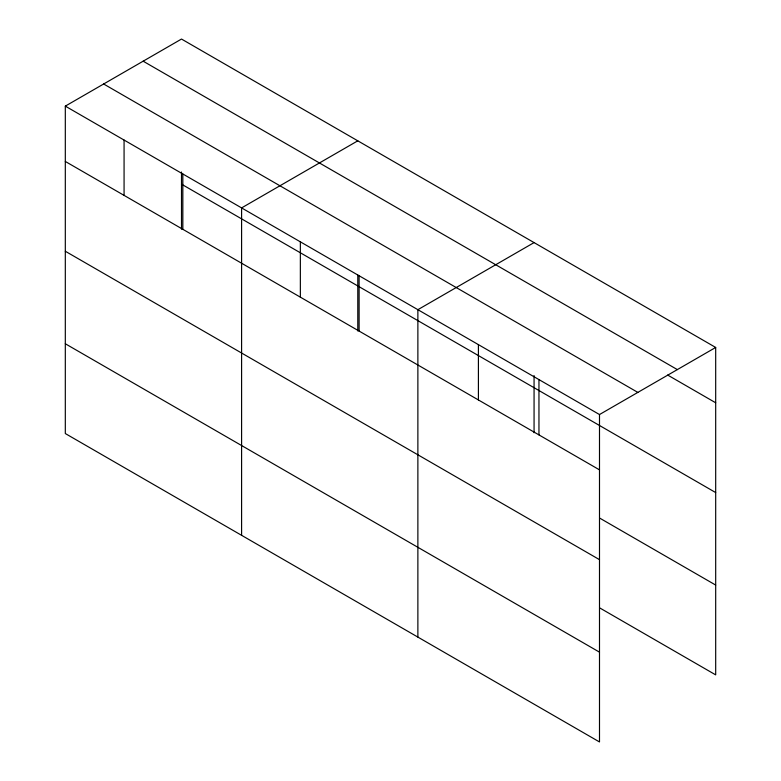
<?xml version="1.0" encoding="UTF-8"?>
<svg xmlns="http://www.w3.org/2000/svg" width="781" height="781" viewBox="0 0 781 781"><rect width="100%" height="100%" fill="white"/><g stroke="black" fill="none" stroke-linecap="round" stroke-linejoin="round"><path stroke-width="1.17" d="M65.311 106.128L599.496 414.545L599.496 741.95L65.311 433.543L65.311 106.128L181.504 39.05L715.689 347.457L715.689 674.872L599.828 607.979M357.786 140.824L241.593 207.912L241.593 535.317M534.067 242.598L417.874 309.686L417.874 637.091M599.496 414.545L715.689 347.457M143.157 61.191L677.342 369.598M667.677 375.056L715.689 402.781M103.658 83.997L637.843 392.404M181.504 184.16L715.689 492.567M65.311 161.452L599.496 469.859M599.828 518.184L715.689 585.076M65.311 251.248L599.496 559.655M65.311 343.757L599.496 652.164M538.958 379.586L538.958 434.91M534.067 375.573L534.067 432.752M478.411 344.636L478.411 399.96M359.114 275.761L359.114 331.076M357.786 275.019L357.786 330.968M300.353 241.837L300.353 297.151M182.832 173.978L182.832 229.302M181.504 172.025L181.504 229.194M124.072 140.053L124.072 195.377"/></g></svg>
